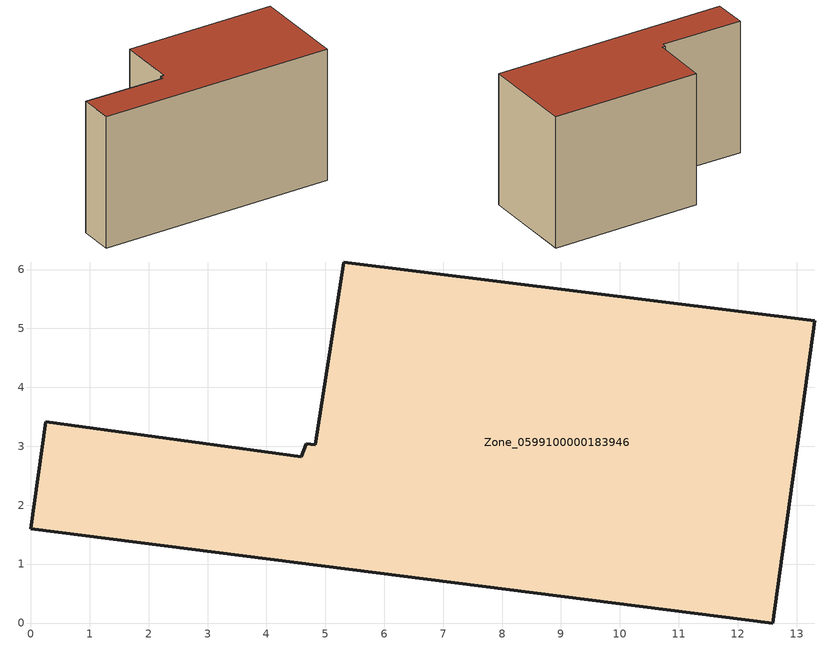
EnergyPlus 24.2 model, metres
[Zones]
Zone_0599100000183946
 floor ground (C_G): 4.68,3.05 4.83,3.03 5.31,6.13 13.31,5.13 12.59,0 0,1.6 0.25,3.42 4.59,2.82 z0
 wall outside (C_F): 5.31,6.13 4.83,3.03 4.68,3.05 4.59,2.82 0.25,3.42 0,1.6 12.59,0 13.31,5.13 5.31,6.13 z0:7.2
 roof outside (C_R): 4.83,3.03 4.68,3.05 4.59,2.82 0.25,3.42 0,1.6 12.59,0 13.31,5.13 5.31,6.13 z7.2
[BUILDING]
Pand.0599100000183946: North Axis=0; Terrain=City; Loads Convergence Tolerance Value=0.04; Temperature Convergence Tolerance Value=0.4; Solar Distribution=FullExterior; Maximum Number of Warmup Days=25; Minimum Number of Warmup Days=1
[Site:Location]
Rotterdam.The.Hague.AP_ZH_NLD Design_Conditions: Latitude=51.96; Longitude=4.45; Time Zone=1; Elevation=-4.5
[SITE:GROUNDTEMPERATURE:BUILDINGSURFACE]
18, 18, 18, 18, 18, 18, 18, 18, 18, 18, 18, 18
[MATERIAL] Thermal Absorptance=0.9; Solar Absorptance=0.7; Visible Absorptance=0.7
Name | Roughness | Thickness | Conductivity | Density | Specific Heat
G.TI.1946 | MediumSmooth | 0.15 | 1 | 540 | 1210
F.TI.1946 | Rough | 0.3 | 0.857143 | 1920 | 840
R.TI.1946 | MediumRough | 0.2 | 0.1 | 1500 | 1000
[CONSTRUCTION]
C_G: G.TI.1946
C_F: F.TI.1946
C_R: R.TI.1946
[ZONE]
Zone_0599100000183946: Type=1; Multiplier=1; Ceiling Height=Autocalculate; Volume=Autocalculate; Floor Area=autocalculate; Part of Total Floor Area=Yes
[ZONEINFILTRATION:DESIGNFLOWRATE]
Infil_Zone_0599100000183946: Zone or ZoneList or Space or SpaceList=Zone_0599100000183946; Schedule=AlwaysOn; Design Flow Rate Calculation Method=Flow/Area; Flow Rate per Floor Area=0.003; Constant Term Coefficient=1; Temperature Term Coefficient=0; Velocity Term Coefficient=0; Velocity Squared Term Coefficient=0
[HVACTEMPLATE:ZONE:IDEALLOADSAIRSYSTEM]
Zone_0599100000183946: Maximum Heating Supply Air Temperature=50; Minimum Cooling Supply Air Temperature=13; Maximum Heating Supply Air Humidity Ratio=0.0156; Minimum Cooling Supply Air Humidity Ratio=0.0077; Heating Limit=NoLimit; Cooling Limit=NoLimit; Dehumidification Control Type=ConstantSensibleHeatRatio; Cooling Sensible Heat Ratio=0.7; Dehumidification Setpoint=60; Humidification Control Type=None; Humidification Setpoint=30; Outdoor Air Method=None; Outdoor Air Flow Rate per Person=0.00944; Outdoor Air Flow Rate per Zone Floor Area=0; Outdoor Air Flow Rate per Zone=0; Demand Controlled Ventilation Type=None; Outdoor Air Economizer Type=NoEconomizer; Heat Recovery Type=None; Sensible Heat Recovery Effectiveness=0.7; Latent Heat Recovery Effectiveness=0.65
[ZONECONTROL:THERMOSTAT]
ThermostatControl_Zone_0599100000183946: Zone or ZoneList=Zone_0599100000183946; Control Type Schedule=DualSetpointControlType; Control 1=Thermostat_Zone_0599100000183946; Temperature Difference Between Cutout And Setpoint=0
[THERMOSTATSETPOINT:DUALSETPOINT]
Thermostat_Zone_0599100000183946: Heating Setpoint Temperature Schedule=HeatingSetpoint_Zone_0599100000183946; Cooling Setpoint Temperature Schedule=CoolingSetpoint_Zone_0599100000183946
[SCHEDULE:COMPACT]
HeatingSetpoint_Zone_0599100000183946: Through: 12/31, For: AllDays, Until: 24:00, 21
CoolingSetpoint_Zone_0599100000183946: Through: 12/31, For: AllDays, Until: 24:00, 24
DualSetpointControlType: Through: 12/31, For: AllDays, Until: 24:00, 4
AlwaysOn: Through: 12/31, For: AllDays, Until: 24:00, 1
